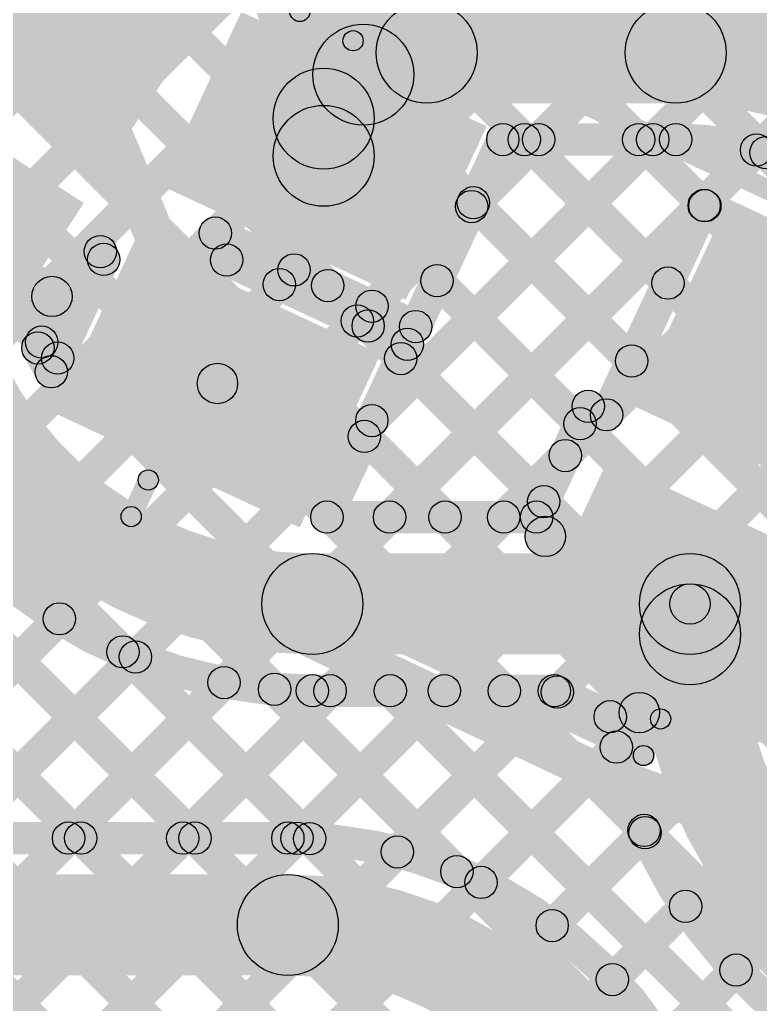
# Model space of a CAD drawing. Header units: millimetres. Extents: x -2.17 to 2.17, y -2.17 to 2.17.
# Drawn here: x -0.7176 to -0.5342, y -1.4472 to -1.2034 of the extents above; entities that cross this region are included whole.
import ezdxf

# ---------------------------------------------------------------- set-up
doc = ezdxf.new("R2010")
doc.units = ezdxf.units.MM
doc.header["$MEASUREMENT"] = 0
for name, color, linetype in [('BottomLayer', 5, 'Continuous'), ('Mechanical2', 216, 'Continuous'), ('TopLayer', 1, 'Continuous'), ('TopOverlay', 2, 'Continuous'), ('TopPaste', 8, 'Continuous'), ('TopSolder', 216, 'Continuous')]:
    doc.layers.add(name, color=color, linetype=linetype)

# ---------------------------------------------------------------- blocks, each defined once
blk = doc.blocks.new('WS2812B_M____182')
at = {"layer": 'TopLayer'}
for points in [[(0.03504, 0.05079), (0.09409, 0.05079), (0.09409, 0.01142), (0.03504, 0.01142)], [(0.03504, -0.01142), (0.09409, -0.01142), (0.09409, -0.05079), (0.03504, -0.05079)]]:
    blk.add_hatch(color=1, dxfattribs=at).paths.add_polyline_path(points)
at = {"layer": 'TopPaste'}
for points in [[(0.03504, 0.05079), (0.09409, 0.05079), (0.09409, 0.01142), (0.03504, 0.01142)], [(0.03504, -0.01142), (0.09409, -0.01142), (0.09409, -0.05079), (0.03504, -0.05079)]]:
    blk.add_hatch(color=8, dxfattribs=at).paths.add_polyline_path(points)
at = {"layer": 'TopSolder'}
for points in [[(0.03104, 0.05479), (0.09809, 0.05479), (0.09809, 0.00742), (0.03104, 0.00742)], [(0.03104, -0.00742), (0.09809, -0.00742), (0.09809, -0.05479), (0.03104, -0.05479)]]:
    blk.add_hatch(color=216, dxfattribs=at).paths.add_polyline_path(points)
blk = doc.blocks.new('WS2812B_M____183')
at = {"layer": 'TopLayer'}
for points in [[(-0.09409, 0.05079), (-0.03504, 0.05079), (-0.03504, 0.01142), (-0.09409, 0.01142)], [(0.03504, 0.05079), (0.09409, 0.05079), (0.09409, 0.01142), (0.03504, 0.01142)], [(-0.09409, -0.01142), (-0.03504, -0.01142), (-0.03504, -0.05079), (-0.09409, -0.05079)], [(0.03504, -0.01142), (0.09409, -0.01142), (0.09409, -0.05079), (0.03504, -0.05079)]]:
    blk.add_hatch(color=1, dxfattribs=at).paths.add_polyline_path(points)
at = {"layer": 'TopOverlay'}
for points in [[(-0.07, 0.0675), (-0.07, 0.0725), (0.07, 0.0725), (0.07, 0.0675)], [(-0.0675, 0.06), (-0.0725, 0.06), (-0.0725, 0.07), (-0.0675, 0.07)], [(-0.0675, -0.07), (-0.0725, -0.07), (-0.0725, -0.06), (-0.0675, -0.06)], [(0.0725, -0.07), (0.0675, -0.07), (0.0675, -0.06), (0.0725, -0.06)], [(-0.07, -0.0725), (-0.07, -0.0675), (0.07, -0.0675), (0.07, -0.0725)]]:
    blk.add_hatch(color=2, dxfattribs=at).paths.add_polyline_path(points)
h = blk.add_hatch(color=2, dxfattribs=at)
edge = h.paths.add_edge_path()
edge.add_arc((-0.085, 0.061), 0.0025, 0, 360)
h = blk.add_hatch(color=2, dxfattribs=at)
edge = h.paths.add_edge_path()
edge.add_arc((-0.07, 0.06), 0.0025, 0, 360)
h = blk.add_hatch(color=2, dxfattribs=at)
edge = h.paths.add_edge_path()
edge.add_arc((-0.07, -0.06), 0.0025, 0, 360)
h = blk.add_hatch(color=2, dxfattribs=at)
edge = h.paths.add_edge_path()
edge.add_arc((0.07, -0.06), 0.0025, 0, 360)
h = blk.add_hatch(color=2, dxfattribs=at)
edge = h.paths.add_edge_path()
edge.add_arc((-0.07, -0.07), 0.0025, 0, 360)
h = blk.add_hatch(color=2, dxfattribs=at)
edge = h.paths.add_edge_path()
edge.add_arc((-0.07, -0.07), 0.0025, 0, 360)
h = blk.add_hatch(color=2, dxfattribs=at)
edge = h.paths.add_edge_path()
edge.add_arc((0.07, -0.07), 0.0025, 0, 360)
h = blk.add_hatch(color=2, dxfattribs=at)
edge = h.paths.add_edge_path()
edge.add_arc((0.07, -0.07), 0.0025, 0, 360)
at = {"layer": 'TopPaste'}
for points in [[(-0.09409, 0.05079), (-0.03504, 0.05079), (-0.03504, 0.01142), (-0.09409, 0.01142)], [(0.03504, 0.05079), (0.09409, 0.05079), (0.09409, 0.01142), (0.03504, 0.01142)], [(-0.09409, -0.01142), (-0.03504, -0.01142), (-0.03504, -0.05079), (-0.09409, -0.05079)], [(0.03504, -0.01142), (0.09409, -0.01142), (0.09409, -0.05079), (0.03504, -0.05079)]]:
    blk.add_hatch(color=8, dxfattribs=at).paths.add_polyline_path(points)
at = {"layer": 'TopSolder'}
for points in [[(-0.09809, 0.05479), (-0.03104, 0.05479), (-0.03104, 0.00742), (-0.09809, 0.00742)], [(0.03104, 0.05479), (0.09809, 0.05479), (0.09809, 0.00742), (0.03104, 0.00742)], [(-0.09809, -0.00742), (-0.03104, -0.00742), (-0.03104, -0.05479), (-0.09809, -0.05479)], [(0.03104, -0.00742), (0.09809, -0.00742), (0.09809, -0.05479), (0.03104, -0.05479)]]:
    blk.add_hatch(color=216, dxfattribs=at).paths.add_polyline_path(points)
at = {"layer": 'TopOverlay', "const_width": 0.005}
blk.add_lwpolyline([(-0.085, 0.061, 1), (-0.091, 0.061, 1)], format="xyb", close=True, dxfattribs=at)
at = {"layer": 'TopOverlay'}
for centre in [(-0.085, 0.061), (-0.07, 0.06), (-0.07, -0.06), (0.07, -0.06), (-0.07, -0.07), (-0.07, -0.07), (0.07, -0.07), (0.07, -0.07)]:
    blk.add_circle(centre, 0.0025, dxfattribs=at)
blk = doc.blocks.new('C__0402_357')
at = {"layer": 'TopLayer'}
for points in [[(-0.0275, -0.0125), (-0.0275, 0.0125), (-0.0095, 0.0125), (-0.0095, -0.0125)], [(0.0095, -0.0125), (0.0095, 0.0125), (0.0275, 0.0125), (0.0275, -0.0125)]]:
    blk.add_hatch(color=1, dxfattribs=at).paths.add_polyline_path(points)
at = {"layer": 'TopOverlay'}
h = blk.add_hatch(color=2, dxfattribs=at)
edge = h.paths.add_edge_path()
edge.add_arc((-0.031, 0.016), 0.0025, 0, 360)
h = blk.add_hatch(color=2, dxfattribs=at)
edge = h.paths.add_edge_path()
edge.add_arc((-0.031, 0.016), 0.0025, 0, 360)
for points in [[(-0.011, 0.0185), (-0.011, 0.0135), (-0.031, 0.0135), (-0.031, 0.0185)], [(0.031, 0.0185), (0.031, 0.0135), (0.011, 0.0135), (0.011, 0.0185)], [(-0.0335, 0.016), (-0.0285, 0.016), (-0.0285, -0.016), (-0.0335, -0.016)], [(0.0285, 0.016), (0.0335, 0.016), (0.0335, -0.016), (0.0285, -0.016)], [(-0.011, -0.0135), (-0.011, -0.0185), (-0.031, -0.0185), (-0.031, -0.0135)], [(0.031, -0.0135), (0.031, -0.0185), (0.011, -0.0185), (0.011, -0.0135)]]:
    blk.add_hatch(color=2, dxfattribs=at).paths.add_polyline_path(points)
h = blk.add_hatch(color=2, dxfattribs=at)
edge = h.paths.add_edge_path()
edge.add_arc((-0.011, 0.016), 0.0025, 0, 360)
h = blk.add_hatch(color=2, dxfattribs=at)
edge = h.paths.add_edge_path()
edge.add_arc((0.011, 0.016), 0.0025, 0, 360)
h = blk.add_hatch(color=2, dxfattribs=at)
edge = h.paths.add_edge_path()
edge.add_arc((0.031, 0.016), 0.0025, 0, 360)
h = blk.add_hatch(color=2, dxfattribs=at)
edge = h.paths.add_edge_path()
edge.add_arc((0.031, 0.016), 0.0025, 0, 360)
h = blk.add_hatch(color=2, dxfattribs=at)
edge = h.paths.add_edge_path()
edge.add_arc((-0.031, -0.016), 0.0025, 0, 360)
h = blk.add_hatch(color=2, dxfattribs=at)
edge = h.paths.add_edge_path()
edge.add_arc((-0.031, -0.016), 0.0025, 0, 360)
h = blk.add_hatch(color=2, dxfattribs=at)
edge = h.paths.add_edge_path()
edge.add_arc((-0.011, -0.016), 0.0025, 0, 360)
h = blk.add_hatch(color=2, dxfattribs=at)
edge = h.paths.add_edge_path()
edge.add_arc((0.011, -0.016), 0.0025, 0, 360)
h = blk.add_hatch(color=2, dxfattribs=at)
edge = h.paths.add_edge_path()
edge.add_arc((0.031, -0.016), 0.0025, 0, 360)
h = blk.add_hatch(color=2, dxfattribs=at)
edge = h.paths.add_edge_path()
edge.add_arc((0.031, -0.016), 0.0025, 0, 360)
at = {"layer": 'TopPaste'}
for points in [[(-0.0275, -0.0125), (-0.0275, 0.0125), (-0.0095, 0.0125), (-0.0095, -0.0125)], [(0.0095, -0.0125), (0.0095, 0.0125), (0.0275, 0.0125), (0.0275, -0.0125)]]:
    blk.add_hatch(color=8, dxfattribs=at).paths.add_polyline_path(points)
at = {"layer": 'TopSolder'}
for points in [[(-0.02986, -0.01486), (-0.02986, 0.01486), (-0.00714, 0.01486), (-0.00714, -0.01486)], [(0.00714, -0.01486), (0.00714, 0.01486), (0.02986, 0.01486), (0.02986, -0.01486)]]:
    blk.add_hatch(color=216, dxfattribs=at).paths.add_polyline_path(points)
at = {"layer": 'TopOverlay'}
for centre in [(-0.031, 0.016), (-0.031, 0.016), (-0.011, 0.016), (0.011, 0.016), (0.031, 0.016), (0.031, 0.016), (-0.031, -0.016), (-0.031, -0.016), (-0.011, -0.016), (0.011, -0.016), (0.031, -0.016), (0.031, -0.016)]:
    blk.add_circle(centre, 0.0025, dxfattribs=at)

msp = doc.modelspace()

# ---------------------------------------------------------------- hatches: boundary and pattern name
at = {"layer": 'BottomLayer'}
for points in [[(-0.89989, -0.84667), (-0.89423, -0.84101), (-0.23021, -1.50503), (-0.23587, -1.51069)], [(-0.90283, -0.87201), (-0.89717, -0.86636), (-0.25895, -1.50457), (-0.26461, -1.51023)], [(-0.90283, -0.9003), (-0.89717, -0.89464), (-0.2877, -1.50412), (-0.29335, -1.50977)], [(-0.90283, -0.92858), (-0.89717, -0.92293), (-0.31644, -1.50366), (-0.3221, -1.50932)], [(-0.90283, -0.95687), (-0.89717, -0.95121), (-0.34518, -1.5032), (-0.35084, -1.50886)], [(-0.90283, -0.98515), (-0.89717, -0.97949), (-0.37392, -1.50274), (-0.37958, -1.5084)], [(-0.90283, -1.01344), (-0.89717, -1.00778), (-0.40266, -1.50229), (-0.40832, -1.50794)], [(-0.86284, -1.48419), (-0.8685, -1.47853), (-0.39683, -1.00686), (-0.39117, -1.01252)], [(-0.90283, -1.04172), (-0.89717, -1.03606), (-0.43141, -1.50183), (-0.43706, -1.50748)], [(-0.84491, -1.49454), (-0.85057, -1.48889), (-0.39683, -1.03514), (-0.39117, -1.0408)], [(-0.90283, -1.07), (-0.89717, -1.06435), (-0.46015, -1.50137), (-0.46581, -1.50703)], [(-0.82274, -1.50066), (-0.8284, -1.495), (-0.39683, -1.06343), (-0.39117, -1.06908)], [(-0.89555, -1.43204), (-0.90121, -1.42639), (-0.5436, -1.06878), (-0.53795, -1.07444)], [(-0.88843, -1.45321), (-0.89409, -1.44755), (-0.51532, -1.06878), (-0.50966, -1.07444)], [(-0.87733, -1.47039), (-0.88298, -1.46473), (-0.48704, -1.06878), (-0.48138, -1.07444)], [(-0.89717, -1.40538), (-0.90283, -1.39972), (-0.57417, -1.07107), (-0.56852, -1.07672)], [(-0.79549, -1.50169), (-0.80115, -1.49603), (-0.39683, -1.09171), (-0.39117, -1.09737)], [(-0.90283, -1.09829), (-0.89717, -1.09263), (-0.48889, -1.50091), (-0.49455, -1.50657)], [(-0.90283, -1.12657), (-0.89717, -1.12092), (-0.51763, -1.50045), (-0.52329, -1.50611)], [(-0.76765, -1.50213), (-0.77331, -1.49647), (-0.39683, -1.12), (-0.39117, -1.12565)], [(-0.90283, -1.15486), (-0.89717, -1.1492), (-0.54637, -1.5), (-0.55203, -1.50565)], [(-0.73981, -1.50257), (-0.74546, -1.49692), (-0.39683, -1.14828), (-0.39117, -1.15394)], [(-0.90283, -1.18314), (-0.89717, -1.17748), (-0.57512, -1.49954), (-0.58077, -1.5052)], [(-0.71197, -1.50302), (-0.71762, -1.49736), (-0.39646, -1.17619), (-0.3908, -1.18185)], [(-0.68413, -1.50346), (-0.68978, -1.4978), (-0.38703, -1.19505), (-0.38137, -1.20071)], [(-0.90283, -1.21143), (-0.89717, -1.20577), (-0.60386, -1.49908), (-0.60952, -1.50474)], [(-0.65628, -1.5039), (-0.66194, -1.49825), (-0.36841, -1.20471), (-0.36275, -1.21037)], [(-0.62844, -1.50435), (-0.6341, -1.49869), (-0.34058, -1.20517), (-0.33493, -1.21083)], [(-0.6006, -1.50479), (-0.60626, -1.49913), (-0.3123, -1.20517), (-0.30664, -1.21083)], [(-0.90283, -1.23971), (-0.89717, -1.23405), (-0.6326, -1.49862), (-0.63826, -1.50428)], [(-0.90283, -1.26799), (-0.89717, -1.26234), (-0.66134, -1.49817), (-0.667, -1.50382)]]:
    msp.add_hatch(color=5, dxfattribs=at).paths.add_polyline_path(points)
at = {"layer": 'TopLayer'}
for points in [[(-0.71352, -1.20021), (-0.7043, -1.19632), (-0.66406, -1.29157), (-0.67327, -1.29546)], [(-0.61685, -1.22411), (-0.61685, -1.19911), (-0.55516, -1.19911), (-0.55516, -1.22411)], [(-0.62987, -1.23714), (-0.65487, -1.23714), (-0.65487, -1.22793), (-0.62987, -1.22793)], [(-0.6276, -1.30551), (-0.63326, -1.29986), (-0.56368, -1.23028), (-0.55803, -1.23594)], [(-0.60289, -1.25252), (-0.60854, -1.24686), (-0.59197, -1.23028), (-0.58631, -1.23594)], [(-0.59799, -1.23711), (-0.59799, -1.22911), (-0.55516, -1.22911), (-0.55516, -1.23711)], [(-0.59547, -1.23594), (-0.58981, -1.23028), (-0.55427, -1.26583), (-0.55993, -1.27148)], [(-0.56719, -1.23594), (-0.56153, -1.23028), (-0.54513, -1.24668), (-0.55079, -1.25234)], [(-0.62322, -1.32941), (-0.62887, -1.32376), (-0.53799, -1.23287), (-0.53233, -1.23853)], [(-0.61595, -1.28111), (-0.6232, -1.27772), (-0.60161, -1.23142), (-0.59436, -1.2348)], [(-0.53566, -1.23918), (-0.53, -1.23352), (-0.49213, -1.2714), (-0.49779, -1.27705)], [(-0.74551, -1.25463), (-0.74007, -1.24624), (-0.70692, -1.26777), (-0.71236, -1.27616)], [(-0.60811, -1.25158), (-0.60245, -1.24593), (-0.56326, -1.28512), (-0.56892, -1.29077)], [(-0.56868, -1.30296), (-0.57593, -1.29958), (-0.55176, -1.24774), (-0.54451, -1.25112)], [(-0.54982, -1.25305), (-0.54644, -1.2458), (-0.48332, -1.27524), (-0.4867, -1.28249)], [(-0.67089, -1.2599), (-0.66751, -1.25265), (-0.61789, -1.27579), (-0.62127, -1.28304)], [(-0.67288, -1.25783), (-0.66551, -1.25472), (-0.66271, -1.26136), (-0.67007, -1.26448)], [(-0.70979, -1.28688), (-0.7165, -1.28253), (-0.70101, -1.25868), (-0.6943, -1.26304)], [(-0.66808, -1.26655), (-0.6647, -1.2593), (-0.61993, -1.28017), (-0.62331, -1.28742)], [(-0.7062, -1.29231), (-0.71345, -1.28893), (-0.70047, -1.2611), (-0.69322, -1.26448)], [(-0.6505, -1.27184), (-0.65615, -1.26618), (-0.65252, -1.26255), (-0.64686, -1.2682)], [(-0.61711, -1.27087), (-0.61145, -1.26522), (-0.57602, -1.30064), (-0.58168, -1.3063)], [(-0.64417, -1.2721), (-0.63851, -1.26644), (-0.62852, -1.27643), (-0.63417, -1.28209)], [(-0.81121, -1.27476), (-0.80555, -1.26911), (-0.6714, -1.40325), (-0.67706, -1.40891)], [(-0.63121, -1.28084), (-0.63686, -1.27518), (-0.63323, -1.27154), (-0.62757, -1.2772)], [(-0.71503, -1.28609), (-0.70937, -1.28043), (-0.70541, -1.28439), (-0.71107, -1.29005)], [(-0.63795, -1.32828), (-0.6452, -1.3249), (-0.62525, -1.28211), (-0.618, -1.28549)], [(-0.6261, -1.29016), (-0.62044, -1.28451), (-0.58502, -1.31993), (-0.59067, -1.32559)], [(-0.57853, -1.30279), (-0.57515, -1.29554), (-0.57062, -1.29765), (-0.574, -1.3049)], [(-0.586, -1.32828), (-0.59325, -1.3249), (-0.58047, -1.29747), (-0.57321, -1.30085)], [(-0.63509, -1.30945), (-0.62944, -1.3038), (-0.60948, -1.32376), (-0.61513, -1.32941)], [(-0.59493, -1.32941), (-0.60059, -1.32376), (-0.58535, -1.30852), (-0.57969, -1.31418)], [(-0.64157, -1.33059), (-0.64157, -1.32259), (-0.58963, -1.32259), (-0.58963, -1.33059)], [(-0.58956, -1.33591), (-0.58534, -1.32685), (-0.54951, -1.34355), (-0.55374, -1.35262)], [(-0.64514, -1.36059), (-0.64514, -1.33559), (-0.55163, -1.33559), (-0.55163, -1.36059)], [(-0.55374, -1.35262), (-0.54951, -1.34355), (-0.51369, -1.36026), (-0.51792, -1.36932)], [(-0.76046, -1.35379), (-0.7548, -1.34814), (-0.69969, -1.40325), (-0.70535, -1.40891)], [(-0.55964, -1.3771), (-0.5687, -1.37288), (-0.55616, -1.34597), (-0.5471, -1.3502)], [(-0.53913, -1.35561), (-0.56413, -1.35561), (-0.56413, -1.34809), (-0.53913, -1.34809)], [(-0.73987, -1.3895), (-0.74552, -1.38384), (-0.71063, -1.34895), (-0.70498, -1.3546)], [(-0.69491, -1.36278), (-0.68925, -1.35712), (-0.64299, -1.40338), (-0.64864, -1.40904)], [(-0.73099, -1.40891), (-0.73665, -1.40325), (-0.6918, -1.3584), (-0.68615, -1.36406)], [(-0.70271, -1.40891), (-0.70837, -1.40325), (-0.66985, -1.36473), (-0.66419, -1.37039)], [(-0.67443, -1.40891), (-0.68008, -1.40325), (-0.64359, -1.36676), (-0.63793, -1.37241)], [(-0.65736, -1.37204), (-0.6517, -1.36639), (-0.60654, -1.41155), (-0.6122, -1.4172)], [(-0.64616, -1.40893), (-0.65182, -1.40327), (-0.61531, -1.36676), (-0.60965, -1.37241)], [(-0.64514, -1.37359), (-0.64514, -1.36559), (-0.58523, -1.36559), (-0.58523, -1.37359)], [(-0.6287, -1.37241), (-0.62305, -1.36676), (-0.49829, -1.49151), (-0.50395, -1.49717)], [(-0.62127, -1.41232), (-0.62692, -1.40666), (-0.58735, -1.36709), (-0.58169, -1.37274)], [(-0.60042, -1.37241), (-0.59476, -1.36676), (-0.56017, -1.40135), (-0.56583, -1.40701)], [(-0.58692, -1.37321), (-0.58354, -1.36596), (-0.56971, -1.37241), (-0.57309, -1.37966)], [(-0.60055, -1.41989), (-0.60621, -1.41423), (-0.5727, -1.38072), (-0.56704, -1.38638)], [(-0.73966, -1.41008), (-0.73966, -1.40208), (-0.65123, -1.40208), (-0.65123, -1.41008)], [(-0.58294, -1.43056), (-0.5886, -1.42491), (-0.56559, -1.40189), (-0.55993, -1.40755)], [(-0.76082, -1.44008), (-0.76082, -1.41508), (-0.65123, -1.41508), (-0.65123, -1.44008)], [(-0.56802, -1.44393), (-0.57368, -1.43827), (-0.55557, -1.42015), (-0.54991, -1.42581)], [(-0.55571, -1.45989), (-0.56136, -1.45424), (-0.54305, -1.43593), (-0.5374, -1.44158)]]:
    msp.add_hatch(color=1, dxfattribs=at).paths.add_polyline_path(points)
h = msp.add_hatch(color=1, dxfattribs=at)
edge = h.paths.add_edge_path()
edge.add_arc((-0.61685, -1.21161), 0.0125, 0, 360)
h = msp.add_hatch(color=1, dxfattribs=at)
edge = h.paths.add_edge_path()
edge.add_arc((-0.61685, -1.21161), 0.0125, 0, 360)
h = msp.add_hatch(color=1, dxfattribs=at)
edge = h.paths.add_edge_path()
edge.add_arc((-0.55516, -1.21161), 0.0125, 0, 360)
h = msp.add_hatch(color=1, dxfattribs=at)
edge = h.paths.add_edge_path()
edge.add_arc((-0.55516, -1.21161), 0.0125, 0, 360)
h = msp.add_hatch(color=1, dxfattribs=at)
edge = h.paths.add_edge_path()
edge.add_arc((-0.63256, -1.21702), 0.0125, 0, 360)
h = msp.add_hatch(color=1, dxfattribs=at)
edge = h.paths.add_edge_path()
edge.add_arc((-0.63256, -1.21702), 0.0125, 0, 360)
h = msp.add_hatch(color=1, dxfattribs=at)
edge = h.paths.add_edge_path()
edge.add_arc((-0.63256, -1.21702), 0.0125, 0, 360)
h = msp.add_hatch(color=1, dxfattribs=at)
edge = h.paths.add_edge_path()
edge.add_arc((-0.64237, -1.22793), 0.0125, 0, 360)
h = msp.add_hatch(color=1, dxfattribs=at)
edge = h.paths.add_edge_path()
edge.add_arc((-0.64237, -1.22793), 0.0125, 0, 360)
h = msp.add_hatch(color=1, dxfattribs=at)
edge = h.paths.add_edge_path()
edge.add_arc((-0.64237, -1.23714), 0.0125, 0, 360)
h = msp.add_hatch(color=1, dxfattribs=at)
edge = h.paths.add_edge_path()
edge.add_arc((-0.64237, -1.23714), 0.0125, 0, 360)
h = msp.add_hatch(color=1, dxfattribs=at)
edge = h.paths.add_edge_path()
edge.add_arc((-0.59799, -1.23311), 0.004, 0, 360)
h = msp.add_hatch(color=1, dxfattribs=at)
edge = h.paths.add_edge_path()
edge.add_arc((-0.59799, -1.23311), 0.004, 0, 360)
h = msp.add_hatch(color=1, dxfattribs=at)
edge = h.paths.add_edge_path()
edge.add_arc((-0.59264, -1.23311), 0.004, 0, 360)
h = msp.add_hatch(color=1, dxfattribs=at)
edge = h.paths.add_edge_path()
edge.add_arc((-0.58914, -1.23311), 0.004, 0, 360)
h = msp.add_hatch(color=1, dxfattribs=at)
edge = h.paths.add_edge_path()
edge.add_arc((-0.56436, -1.23311), 0.004, 0, 360)
h = msp.add_hatch(color=1, dxfattribs=at)
edge = h.paths.add_edge_path()
edge.add_arc((-0.56085, -1.23311), 0.004, 0, 360)
h = msp.add_hatch(color=1, dxfattribs=at)
edge = h.paths.add_edge_path()
edge.add_arc((-0.55516, -1.23311), 0.004, 0, 360)
h = msp.add_hatch(color=1, dxfattribs=at)
edge = h.paths.add_edge_path()
edge.add_arc((-0.55516, -1.23311), 0.004, 0, 360)
h = msp.add_hatch(color=1, dxfattribs=at)
edge = h.paths.add_edge_path()
edge.add_arc((-0.53516, -1.2357), 0.004, 0, 360)
h = msp.add_hatch(color=1, dxfattribs=at)
edge = h.paths.add_edge_path()
edge.add_arc((-0.53283, -1.23635), 0.004, 0, 360)
h = msp.add_hatch(color=1, dxfattribs=at)
edge = h.paths.add_edge_path()
edge.add_arc((-0.60572, -1.24969), 0.004, 0, 360)
h = msp.add_hatch(color=1, dxfattribs=at)
edge = h.paths.add_edge_path()
edge.add_arc((-0.60528, -1.24876), 0.004, 0, 360)
h = msp.add_hatch(color=1, dxfattribs=at)
edge = h.paths.add_edge_path()
edge.add_arc((-0.54813, -1.24943), 0.004, 0, 360)
h = msp.add_hatch(color=1, dxfattribs=at)
edge = h.paths.add_edge_path()
edge.add_arc((-0.54813, -1.24943), 0.004, 0, 360)
h = msp.add_hatch(color=1, dxfattribs=at)
edge = h.paths.add_edge_path()
edge.add_arc((-0.54796, -1.24951), 0.004, 0, 360)
h = msp.add_hatch(color=1, dxfattribs=at)
edge = h.paths.add_edge_path()
edge.add_arc((-0.6692, -1.25628), 0.004, 0, 360)
h = msp.add_hatch(color=1, dxfattribs=at)
edge = h.paths.add_edge_path()
edge.add_arc((-0.6692, -1.25628), 0.004, 0, 360)
h = msp.add_hatch(color=1, dxfattribs=at)
edge = h.paths.add_edge_path()
edge.add_arc((-0.69766, -1.26086), 0.004, 0, 360)
h = msp.add_hatch(color=1, dxfattribs=at)
edge = h.paths.add_edge_path()
edge.add_arc((-0.69684, -1.26279), 0.004, 0, 360)
h = msp.add_hatch(color=1, dxfattribs=at)
edge = h.paths.add_edge_path()
edge.add_arc((-0.66639, -1.26292), 0.004, 0, 360)
h = msp.add_hatch(color=1, dxfattribs=at)
edge = h.paths.add_edge_path()
edge.add_arc((-0.66639, -1.26292), 0.004, 0, 360)
h = msp.add_hatch(color=1, dxfattribs=at)
edge = h.paths.add_edge_path()
edge.add_arc((-0.64969, -1.26537), 0.004, 0, 360)
h = msp.add_hatch(color=1, dxfattribs=at)
edge = h.paths.add_edge_path()
edge.add_arc((-0.65333, -1.26901), 0.004, 0, 360)
h = msp.add_hatch(color=1, dxfattribs=at)
edge = h.paths.add_edge_path()
edge.add_arc((-0.64134, -1.26927), 0.004, 0, 360)
h = msp.add_hatch(color=1, dxfattribs=at)
edge = h.paths.add_edge_path()
edge.add_arc((-0.61428, -1.26805), 0.004, 0, 360)
h = msp.add_hatch(color=1, dxfattribs=at)
edge = h.paths.add_edge_path()
edge.add_arc((-0.5571, -1.26866), 0.004, 0, 360)
h = msp.add_hatch(color=1, dxfattribs=at)
edge = h.paths.add_edge_path()
edge.add_arc((-0.70964, -1.27196), 0.005, 0, 360)
h = msp.add_hatch(color=1, dxfattribs=at)
edge = h.paths.add_edge_path()
edge.add_arc((-0.6304, -1.27437), 0.004, 0, 360)
h = msp.add_hatch(color=1, dxfattribs=at)
edge = h.paths.add_edge_path()
edge.add_arc((-0.63404, -1.27801), 0.004, 0, 360)
h = msp.add_hatch(color=1, dxfattribs=at)
edge = h.paths.add_edge_path()
edge.add_arc((-0.63134, -1.27926), 0.004, 0, 360)
h = msp.add_hatch(color=1, dxfattribs=at)
edge = h.paths.add_edge_path()
edge.add_arc((-0.61958, -1.27941), 0.004, 0, 360)
h = msp.add_hatch(color=1, dxfattribs=at)
edge = h.paths.add_edge_path()
edge.add_arc((-0.61958, -1.27941), 0.004, 0, 360)
h = msp.add_hatch(color=1, dxfattribs=at)
edge = h.paths.add_edge_path()
edge.add_arc((-0.7122, -1.28326), 0.004, 0, 360)
h = msp.add_hatch(color=1, dxfattribs=at)
edge = h.paths.add_edge_path()
edge.add_arc((-0.62162, -1.2838), 0.004, 0, 360)
h = msp.add_hatch(color=1, dxfattribs=at)
edge = h.paths.add_edge_path()
edge.add_arc((-0.62162, -1.2838), 0.004, 0, 360)
h = msp.add_hatch(color=1, dxfattribs=at)
edge = h.paths.add_edge_path()
edge.add_arc((-0.71314, -1.2847), 0.004, 0, 360)
h = msp.add_hatch(color=1, dxfattribs=at)
edge = h.paths.add_edge_path()
edge.add_arc((-0.71314, -1.2847), 0.004, 0, 360)
h = msp.add_hatch(color=1, dxfattribs=at)
edge = h.paths.add_edge_path()
edge.add_arc((-0.70824, -1.28722), 0.004, 0, 360)
h = msp.add_hatch(color=1, dxfattribs=at)
edge = h.paths.add_edge_path()
edge.add_arc((-0.62327, -1.28734), 0.004, 0, 360)
h = msp.add_hatch(color=1, dxfattribs=at)
edge = h.paths.add_edge_path()
edge.add_arc((-0.56609, -1.28794), 0.004, 0, 360)
h = msp.add_hatch(color=1, dxfattribs=at)
edge = h.paths.add_edge_path()
edge.add_arc((-0.70982, -1.29062), 0.004, 0, 360)
h = msp.add_hatch(color=1, dxfattribs=at)
edge = h.paths.add_edge_path()
edge.add_arc((-0.70982, -1.29062), 0.004, 0, 360)
h = msp.add_hatch(color=1, dxfattribs=at)
edge = h.paths.add_edge_path()
edge.add_arc((-0.66866, -1.29351), 0.005, 0, 360)
h = msp.add_hatch(color=1, dxfattribs=at)
edge = h.paths.add_edge_path()
edge.add_arc((-0.57684, -1.29916), 0.004, 0, 360)
h = msp.add_hatch(color=1, dxfattribs=at)
edge = h.paths.add_edge_path()
edge.add_arc((-0.57684, -1.29916), 0.004, 0, 360)
h = msp.add_hatch(color=1, dxfattribs=at)
edge = h.paths.add_edge_path()
edge.add_arc((-0.63043, -1.30269), 0.004, 0, 360)
h = msp.add_hatch(color=1, dxfattribs=at)
edge = h.paths.add_edge_path()
edge.add_arc((-0.57231, -1.30127), 0.004, 0, 360)
h = msp.add_hatch(color=1, dxfattribs=at)
edge = h.paths.add_edge_path()
edge.add_arc((-0.57231, -1.30127), 0.004, 0, 360)
h = msp.add_hatch(color=1, dxfattribs=at)
edge = h.paths.add_edge_path()
edge.add_arc((-0.57885, -1.30347), 0.004, 0, 360)
h = msp.add_hatch(color=1, dxfattribs=at)
edge = h.paths.add_edge_path()
edge.add_arc((-0.63227, -1.30662), 0.004, 0, 360)
h = msp.add_hatch(color=1, dxfattribs=at)
edge = h.paths.add_edge_path()
edge.add_arc((-0.58252, -1.31135), 0.004, 0, 360)
h = msp.add_hatch(color=1, dxfattribs=at)
edge = h.paths.add_edge_path()
edge.add_arc((-0.58785, -1.32276), 0.004, 0, 360)
h = msp.add_hatch(color=1, dxfattribs=at)
edge = h.paths.add_edge_path()
edge.add_arc((-0.64157, -1.32659), 0.004, 0, 360)
h = msp.add_hatch(color=1, dxfattribs=at)
edge = h.paths.add_edge_path()
edge.add_arc((-0.64157, -1.32659), 0.004, 0, 360)
h = msp.add_hatch(color=1, dxfattribs=at)
edge = h.paths.add_edge_path()
edge.add_arc((-0.62605, -1.32659), 0.004, 0, 360)
h = msp.add_hatch(color=1, dxfattribs=at)
edge = h.paths.add_edge_path()
edge.add_arc((-0.6123, -1.32659), 0.004, 0, 360)
h = msp.add_hatch(color=1, dxfattribs=at)
edge = h.paths.add_edge_path()
edge.add_arc((-0.59776, -1.32659), 0.004, 0, 360)
h = msp.add_hatch(color=1, dxfattribs=at)
edge = h.paths.add_edge_path()
edge.add_arc((-0.58963, -1.32659), 0.004, 0, 360)
h = msp.add_hatch(color=1, dxfattribs=at)
edge = h.paths.add_edge_path()
edge.add_arc((-0.58963, -1.32659), 0.004, 0, 360)
h = msp.add_hatch(color=1, dxfattribs=at)
edge = h.paths.add_edge_path()
edge.add_arc((-0.58745, -1.33138), 0.005, 0, 360)
h = msp.add_hatch(color=1, dxfattribs=at)
edge = h.paths.add_edge_path()
edge.add_arc((-0.64514, -1.34809), 0.0125, 0, 360)
h = msp.add_hatch(color=1, dxfattribs=at)
edge = h.paths.add_edge_path()
edge.add_arc((-0.64514, -1.34809), 0.0125, 0, 360)
h = msp.add_hatch(color=1, dxfattribs=at)
edge = h.paths.add_edge_path()
edge.add_arc((-0.55163, -1.34809), 0.0125, 0, 360)
h = msp.add_hatch(color=1, dxfattribs=at)
edge = h.paths.add_edge_path()
edge.add_arc((-0.55163, -1.34809), 0.0125, 0, 360)
h = msp.add_hatch(color=1, dxfattribs=at)
edge = h.paths.add_edge_path()
edge.add_arc((-0.55163, -1.35561), 0.0125, 0, 360)
h = msp.add_hatch(color=1, dxfattribs=at)
edge = h.paths.add_edge_path()
edge.add_arc((-0.55163, -1.35561), 0.0125, 0, 360)
h = msp.add_hatch(color=1, dxfattribs=at)
edge = h.paths.add_edge_path()
edge.add_arc((-0.55163, -1.34809), 0.005, 0, 360)
h = msp.add_hatch(color=1, dxfattribs=at)
edge = h.paths.add_edge_path()
edge.add_arc((-0.55163, -1.34809), 0.005, 0, 360)
h = msp.add_hatch(color=1, dxfattribs=at)
edge = h.paths.add_edge_path()
edge.add_arc((-0.55163, -1.34809), 0.005, 0, 360)
h = msp.add_hatch(color=1, dxfattribs=at)
edge = h.paths.add_edge_path()
edge.add_arc((-0.7078, -1.35178), 0.004, 0, 360)
h = msp.add_hatch(color=1, dxfattribs=at)
edge = h.paths.add_edge_path()
edge.add_arc((-0.69208, -1.35995), 0.004, 0, 360)
h = msp.add_hatch(color=1, dxfattribs=at)
edge = h.paths.add_edge_path()
edge.add_arc((-0.68897, -1.36123), 0.004, 0, 360)
h = msp.add_hatch(color=1, dxfattribs=at)
edge = h.paths.add_edge_path()
edge.add_arc((-0.66702, -1.36756), 0.004, 0, 360)
h = msp.add_hatch(color=1, dxfattribs=at)
edge = h.paths.add_edge_path()
edge.add_arc((-0.65453, -1.36922), 0.004, 0, 360)
h = msp.add_hatch(color=1, dxfattribs=at)
edge = h.paths.add_edge_path()
edge.add_arc((-0.64514, -1.36959), 0.004, 0, 360)
h = msp.add_hatch(color=1, dxfattribs=at)
edge = h.paths.add_edge_path()
edge.add_arc((-0.64514, -1.36959), 0.004, 0, 360)
h = msp.add_hatch(color=1, dxfattribs=at)
edge = h.paths.add_edge_path()
edge.add_arc((-0.64076, -1.36959), 0.004, 0, 360)
h = msp.add_hatch(color=1, dxfattribs=at)
edge = h.paths.add_edge_path()
edge.add_arc((-0.62587, -1.36959), 0.004, 0, 360)
h = msp.add_hatch(color=1, dxfattribs=at)
edge = h.paths.add_edge_path()
edge.add_arc((-0.61248, -1.36959), 0.004, 0, 360)
h = msp.add_hatch(color=1, dxfattribs=at)
edge = h.paths.add_edge_path()
edge.add_arc((-0.59759, -1.36959), 0.004, 0, 360)
h = msp.add_hatch(color=1, dxfattribs=at)
edge = h.paths.add_edge_path()
edge.add_arc((-0.58523, -1.36959), 0.004, 0, 360)
h = msp.add_hatch(color=1, dxfattribs=at)
edge = h.paths.add_edge_path()
edge.add_arc((-0.58523, -1.36959), 0.004, 0, 360)
h = msp.add_hatch(color=1, dxfattribs=at)
edge = h.paths.add_edge_path()
edge.add_arc((-0.58452, -1.36991), 0.004, 0, 360)
h = msp.add_hatch(color=1, dxfattribs=at)
edge = h.paths.add_edge_path()
edge.add_arc((-0.56417, -1.37499), 0.005, 0, 360)
h = msp.add_hatch(color=1, dxfattribs=at)
edge = h.paths.add_edge_path()
edge.add_arc((-0.5714, -1.37603), 0.004, 0, 360)
h = msp.add_hatch(color=1, dxfattribs=at)
edge = h.paths.add_edge_path()
edge.add_arc((-0.5714, -1.37603), 0.004, 0, 360)
h = msp.add_hatch(color=1, dxfattribs=at)
edge = h.paths.add_edge_path()
edge.add_arc((-0.56987, -1.38355), 0.004, 0, 360)
h = msp.add_hatch(color=1, dxfattribs=at)
edge = h.paths.add_edge_path()
edge.add_arc((-0.563, -1.40418), 0.004, 0, 360)
h = msp.add_hatch(color=1, dxfattribs=at)
edge = h.paths.add_edge_path()
edge.add_arc((-0.56276, -1.40472), 0.004, 0, 360)
h = msp.add_hatch(color=1, dxfattribs=at)
edge = h.paths.add_edge_path()
edge.add_arc((-0.70554, -1.40608), 0.004, 0, 360)
h = msp.add_hatch(color=1, dxfattribs=at)
edge = h.paths.add_edge_path()
edge.add_arc((-0.70252, -1.40608), 0.004, 0, 360)
h = msp.add_hatch(color=1, dxfattribs=at)
edge = h.paths.add_edge_path()
edge.add_arc((-0.67725, -1.40608), 0.004, 0, 360)
h = msp.add_hatch(color=1, dxfattribs=at)
edge = h.paths.add_edge_path()
edge.add_arc((-0.67423, -1.40608), 0.004, 0, 360)
h = msp.add_hatch(color=1, dxfattribs=at)
edge = h.paths.add_edge_path()
edge.add_arc((-0.65123, -1.40608), 0.004, 0, 360)
h = msp.add_hatch(color=1, dxfattribs=at)
edge = h.paths.add_edge_path()
edge.add_arc((-0.65123, -1.40608), 0.004, 0, 360)
h = msp.add_hatch(color=1, dxfattribs=at)
edge = h.paths.add_edge_path()
edge.add_arc((-0.64899, -1.4061), 0.004, 0, 360)
h = msp.add_hatch(color=1, dxfattribs=at)
edge = h.paths.add_edge_path()
edge.add_arc((-0.64582, -1.40621), 0.004, 0, 360)
h = msp.add_hatch(color=1, dxfattribs=at)
edge = h.paths.add_edge_path()
edge.add_arc((-0.62409, -1.40949), 0.004, 0, 360)
h = msp.add_hatch(color=1, dxfattribs=at)
edge = h.paths.add_edge_path()
edge.add_arc((-0.60937, -1.41438), 0.004, 0, 360)
h = msp.add_hatch(color=1, dxfattribs=at)
edge = h.paths.add_edge_path()
edge.add_arc((-0.60338, -1.41706), 0.004, 0, 360)
h = msp.add_hatch(color=1, dxfattribs=at)
edge = h.paths.add_edge_path()
edge.add_arc((-0.65123, -1.42758), 0.0125, 0, 360)
h = msp.add_hatch(color=1, dxfattribs=at)
edge = h.paths.add_edge_path()
edge.add_arc((-0.65123, -1.42758), 0.0125, 0, 360)
h = msp.add_hatch(color=1, dxfattribs=at)
edge = h.paths.add_edge_path()
edge.add_arc((-0.55274, -1.42298), 0.004, 0, 360)
h = msp.add_hatch(color=1, dxfattribs=at)
edge = h.paths.add_edge_path()
edge.add_arc((-0.58577, -1.42773), 0.004, 0, 360)
h = msp.add_hatch(color=1, dxfattribs=at)
edge = h.paths.add_edge_path()
edge.add_arc((-0.54022, -1.43875), 0.004, 0, 360)
h = msp.add_hatch(color=1, dxfattribs=at)
edge = h.paths.add_edge_path()
edge.add_arc((-0.57085, -1.4411), 0.004, 0, 360)

# ---------------------------------------------------------------- linework, layer by layer
at = {"layer": 'Mechanical2', "const_width": 0.01}
for points in [[(2.16535, 0.001, 1), (-2.16535, 0.001, 1)], [(2.08135, -0.01, 1), (-2.04935, -0.01, 1)], [(1.84055, 0.001, 1), (-1.84055, 0.001, 1)], [(1.6437, 0.001, 1), (-1.6437, 0.001, 1)], [(1.50394, 0, 1), (-1.50394, 0, 1)], [(1.30709, 0.001, 1), (-1.30709, 0.001, 1)]]:
    msp.add_lwpolyline(points, format="xyb", close=True, dxfattribs=at)
at = {"layer": 'TopLayer'}
for points, const_width in [([(-0.74237, -1.12793, -0.414214), (-0.64237, -1.22793)], 0.025), ([(-0.63256, -1.21702, -0.414214), (-0.58233, -1.16679)], 0.025), ([(-0.63256, -1.21702, -0.167282), (-0.61685, -1.21161)], 0.025), ([(-0.55516, -1.21161, -0.414214), (-0.45516, -1.31161)], 0.025), ([(-0.64237, -1.23714, -0.23093), (-0.63256, -1.21702)], 0.025), ([(-0.55516, -1.23311, -0.287107), (-0.48456, -1.27729)], 0.008), ([(-0.64514, -1.34809, -0.414214), (-0.74279, -1.25044)], 0.025), ([(-0.64514, -1.36959, -0.345262), (-0.76085, -1.27887)], 0.008), ([(-0.70982, -1.29062, -0.022279), (-0.71314, -1.2847)], 0.008), ([(-0.45163, -1.45561, -0.414214), (-0.55163, -1.35561)], 0.025), ([(-0.45163, -1.47711, -0.365567), (-0.5714, -1.37603)], 0.008), ([(-0.65123, -1.40608, -0.357578), (-0.5436, -1.49434)], 0.008), ([(-0.65123, -1.42758, -0.414214), (-0.56297, -1.51584)], 0.025)]:
    msp.add_lwpolyline(points, format="xyb", dxfattribs=dict(at, const_width=const_width))
for centre, radius in [((-0.61685, -1.21161), 0.0125), ((-0.61685, -1.21161), 0.0125), ((-0.55516, -1.21161), 0.0125), ((-0.55516, -1.21161), 0.0125), ((-0.63256, -1.21702), 0.0125), ((-0.63256, -1.21702), 0.0125), ((-0.63256, -1.21702), 0.0125), ((-0.64237, -1.22793), 0.0125), ((-0.64237, -1.22793), 0.0125), ((-0.64237, -1.23714), 0.0125), ((-0.64237, -1.23714), 0.0125), ((-0.59799, -1.23311), 0.004), ((-0.59799, -1.23311), 0.004), ((-0.59264, -1.23311), 0.004), ((-0.58914, -1.23311), 0.004), ((-0.56436, -1.23311), 0.004), ((-0.56085, -1.23311), 0.004), ((-0.55516, -1.23311), 0.004), ((-0.55516, -1.23311), 0.004), ((-0.53516, -1.2357), 0.004), ((-0.53283, -1.23635), 0.004), ((-0.60572, -1.24969), 0.004), ((-0.60528, -1.24876), 0.004), ((-0.54813, -1.24943), 0.004), ((-0.54813, -1.24943), 0.004), ((-0.54796, -1.24951), 0.004), ((-0.6692, -1.25628), 0.004), ((-0.6692, -1.25628), 0.004), ((-0.69766, -1.26086), 0.004), ((-0.69684, -1.26279), 0.004), ((-0.66639, -1.26292), 0.004), ((-0.66639, -1.26292), 0.004), ((-0.64969, -1.26537), 0.004), ((-0.65333, -1.26901), 0.004), ((-0.64134, -1.26927), 0.004), ((-0.61428, -1.26805), 0.004), ((-0.5571, -1.26866), 0.004), ((-0.70964, -1.27196), 0.005), ((-0.6304, -1.27437), 0.004), ((-0.63404, -1.27801), 0.004), ((-0.63134, -1.27926), 0.004), ((-0.61958, -1.27941), 0.004), ((-0.61958, -1.27941), 0.004), ((-0.7122, -1.28326), 0.004), ((-0.62162, -1.2838), 0.004), ((-0.62162, -1.2838), 0.004), ((-0.71314, -1.2847), 0.004), ((-0.71314, -1.2847), 0.004), ((-0.70824, -1.28722), 0.004), ((-0.62327, -1.28734), 0.004), ((-0.56609, -1.28794), 0.004), ((-0.70982, -1.29062), 0.004), ((-0.70982, -1.29062), 0.004), ((-0.66866, -1.29351), 0.005), ((-0.57684, -1.29916), 0.004), ((-0.57684, -1.29916), 0.004), ((-0.63043, -1.30269), 0.004), ((-0.57231, -1.30127), 0.004), ((-0.57231, -1.30127), 0.004), ((-0.57885, -1.30347), 0.004), ((-0.63227, -1.30662), 0.004), ((-0.58252, -1.31135), 0.004), ((-0.58785, -1.32276), 0.004), ((-0.64157, -1.32659), 0.004), ((-0.64157, -1.32659), 0.004), ((-0.62605, -1.32659), 0.004), ((-0.6123, -1.32659), 0.004), ((-0.59776, -1.32659), 0.004), ((-0.58963, -1.32659), 0.004), ((-0.58963, -1.32659), 0.004), ((-0.58745, -1.33138), 0.005), ((-0.64514, -1.34809), 0.0125), ((-0.64514, -1.34809), 0.0125), ((-0.55163, -1.34809), 0.0125), ((-0.55163, -1.34809), 0.0125), ((-0.55163, -1.35561), 0.0125), ((-0.55163, -1.35561), 0.0125), ((-0.55163, -1.34809), 0.005), ((-0.55163, -1.34809), 0.005), ((-0.55163, -1.34809), 0.005), ((-0.7078, -1.35178), 0.004), ((-0.69208, -1.35995), 0.004), ((-0.68897, -1.36123), 0.004), ((-0.66702, -1.36756), 0.004), ((-0.65453, -1.36922), 0.004), ((-0.64514, -1.36959), 0.004), ((-0.64514, -1.36959), 0.004), ((-0.64076, -1.36959), 0.004), ((-0.62587, -1.36959), 0.004), ((-0.61248, -1.36959), 0.004), ((-0.59759, -1.36959), 0.004), ((-0.58523, -1.36959), 0.004), ((-0.58523, -1.36959), 0.004), ((-0.58452, -1.36991), 0.004), ((-0.56417, -1.37499), 0.005), ((-0.5714, -1.37603), 0.004), ((-0.5714, -1.37603), 0.004), ((-0.56987, -1.38355), 0.004), ((-0.563, -1.40418), 0.004), ((-0.56276, -1.40472), 0.004), ((-0.70554, -1.40608), 0.004), ((-0.70252, -1.40608), 0.004), ((-0.67725, -1.40608), 0.004), ((-0.67423, -1.40608), 0.004), ((-0.65123, -1.40608), 0.004), ((-0.65123, -1.40608), 0.004), ((-0.64899, -1.4061), 0.004), ((-0.64582, -1.40621), 0.004), ((-0.62409, -1.40949), 0.004), ((-0.60937, -1.41438), 0.004), ((-0.60338, -1.41706), 0.004), ((-0.65123, -1.42758), 0.0125), ((-0.65123, -1.42758), 0.0125), ((-0.55274, -1.42298), 0.004), ((-0.58577, -1.42773), 0.004), ((-0.54022, -1.43875), 0.004), ((-0.57085, -1.4411), 0.004)]:
    msp.add_circle(centre, radius, dxfattribs=at)

# ---------------------------------------------------------------- block references
for name, p, rotation in [('WS2812B_M____182', (-0.78, -1.18919), 327), ('C__0402_357', (-0.511, -1.17461), 155), ('WS2812B_M____183', (-0.597, -1.29261), 335.0000000000001)]:
    msp.add_blockref(name, p, dxfattribs=dict(rotation=rotation))

doc.saveas('drawing.dxf')
